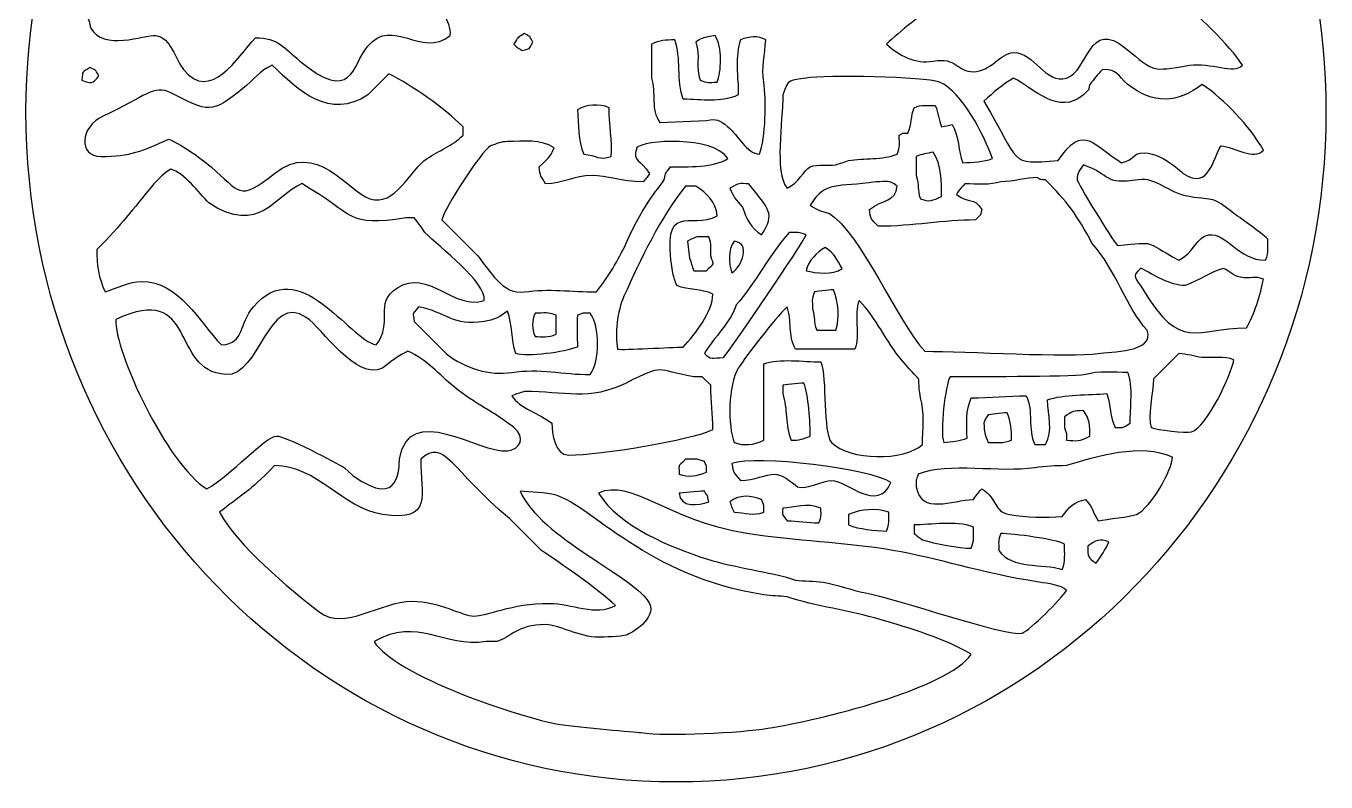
# Model space of a CAD drawing. Header units: centimetres. Extents: x 1 to 126, y -110 to -2.
# Drawn here: x 25.19 to 34.2, y -77.43 to -72.2 of the extents above; entities that cross this region are included whole.
import ezdxf

# ---------------------------------------------------------------- set-up
doc = ezdxf.new("R2010")
doc.units = ezdxf.units.CM
doc.header["$MEASUREMENT"] = 0
doc.layers.add('layer 1', color=7, linetype='Continuous')

msp = doc.modelspace()

# ---------------------------------------------------------------- linework, layer by layer
at = {"layer": 'layer 1', "color": 250}
for points, knots in [([(29.30078, -68.16947), (26.99941, -68.37514), (25.19293, -70.36693), (25.19293, -72.79326), (25.19293, -72.79326), (25.19293, -75.35635), (27.20867, -77.43492), (29.69429, -77.43492), (29.69429, -77.43492), (32.1799, -77.43492), (34.19564, -75.35635), (34.19564, -72.79326), (34.19564, -72.79326), (34.19564, -70.36693), (32.38917, -68.37514), (30.08781, -68.16947), (30.08781, -68.16947), (30.13233, -68.09573), (30.15808, -68.00859), (30.15808, -67.91524), (30.15808, -67.91524), (30.15808, -67.65001), (29.9504, -67.43492), (29.69429, -67.43492), (29.69429, -67.43492), (29.43818, -67.43492), (29.23049, -67.65001), (29.23049, -67.91524), (29.23049, -67.91524), (29.23049, -68.00859), (29.25626, -68.09573), (29.30078, -68.16947)], [0, 0, 0, 0, 0.1111111, 0.1111111, 0.1111111, 0.1111111, 0.2222222, 0.2222222, 0.2222222, 0.2222222, 0.3333333, 0.3333333, 0.3333333, 0.3333333, 0.4444444, 0.4444444, 0.4444444, 0.4444444, 0.5555556, 0.5555556, 0.5555556, 0.5555556, 0.6666667, 0.6666667, 0.6666667, 0.6666667, 0.7777778, 0.7777778, 0.7777778, 0.7777778, 1, 1, 1, 1]), ([(28.08743, -72.12112), (28.11648, -72.175), (28.1342, -72.20627), (28.13142, -72.26776), (28.13142, -72.26776), (27.92774, -72.42859), (27.73211, -72.13078), (27.55947, -72.3411), (27.55947, -72.3411), (27.44724, -72.47783), (27.45374, -72.74367), (27.09018, -72.44375), (27.09018, -72.44375), (26.97899, -72.35201), (26.93798, -72.28244), (26.78222, -72.28244), (26.78222, -72.28244), (26.65526, -72.41995), (26.47086, -72.73294), (26.2836, -72.50242), (26.2836, -72.50242), (26.22711, -72.43289), (26.19515, -72.2787), (26.09294, -72.26776), (26.09294, -72.26776), (26.00927, -72.2588), (25.73015, -72.38214), (25.63831, -72.20911), (25.63831, -72.20911), (25.63185, -72.17558), (25.63662, -72.18649), (25.62366, -72.15045), (25.62366, -72.15045), (25.65429, -72.11247), (25.6803, -72.06936), (25.72631, -72.04779), (25.72631, -72.04779), (25.97495, -71.93126), (26.04469, -71.93906), (26.25426, -71.68116), (26.25426, -71.68116), (26.37532, -71.53218), (26.32021, -71.50517), (26.5329, -71.50517), (26.5329, -71.50517), (26.78718, -71.75945), (26.8556, -71.89835), (27.11952, -71.57851), (27.11952, -71.57851), (27.11952, -71.57851), (27.20751, -71.49051), (27.20751, -71.49051), (27.20751, -71.49051), (27.37392, -71.49051), (27.33112, -71.43461), (27.48615, -71.6225), (27.48615, -71.6225), (27.54585, -71.69483), (27.93419, -72.03061), (28.0141, -72.07713), (28.0141, -72.07713), (28.07107, -72.09351), (28.03366, -72.07156), (28.08743, -72.12112)], [0, 0, 0, 0, 0.0588235, 0.0588235, 0.0588235, 0.0588235, 0.1176471, 0.1176471, 0.1176471, 0.1176471, 0.1764706, 0.1764706, 0.1764706, 0.1764706, 0.2352941, 0.2352941, 0.2352941, 0.2352941, 0.2941176, 0.2941176, 0.2941176, 0.2941176, 0.3529412, 0.3529412, 0.3529412, 0.3529412, 0.4117647, 0.4117647, 0.4117647, 0.4117647, 0.4705882, 0.4705882, 0.4705882, 0.4705882, 0.5294118, 0.5294118, 0.5294118, 0.5294118, 0.5882353, 0.5882353, 0.5882353, 0.5882353, 0.6470588, 0.6470588, 0.6470588, 0.6470588, 0.7058824, 0.7058824, 0.7058824, 0.7058824, 0.7647059, 0.7647059, 0.7647059, 0.7647059, 0.8235294, 0.8235294, 0.8235294, 0.8235294, 0.8823529, 0.8823529, 0.8823529, 0.8823529, 1, 1, 1, 1]), ([(31.50445, -72.04779), (31.7657, -71.78653), (31.79853, -72.02014), (32.04706, -72.09178), (32.04706, -72.09178), (32.10473, -72.09304), (32.08326, -72.08966), (32.13505, -72.10645), (32.13505, -72.10645), (32.22514, -72.05626), (32.28933, -71.99396), (32.38436, -71.9598), (32.38436, -71.9598), (32.5006, -72.02943), (32.54917, -72.07713), (32.69233, -72.07713), (32.69233, -72.07713), (32.85966, -72.07713), (32.91414, -71.79958), (33.16163, -72.00379), (33.16163, -72.00379), (33.29453, -72.11346), (33.53082, -72.33344), (33.61624, -72.47308), (33.61624, -72.47308), (33.55997, -72.53862), (33.39798, -72.44961), (33.24961, -72.47308), (33.24961, -72.47308), (32.97671, -72.51625), (33.01356, -72.5224), (32.80965, -72.35576), (32.80965, -72.35576), (32.54937, -72.14303), (32.55198, -72.51424), (32.39903, -72.56107), (32.39903, -72.56107), (32.25422, -72.60542), (32.17327, -72.3817), (32.0324, -72.38509), (32.0324, -72.38509), (31.93799, -72.38737), (31.8759, -72.51708), (31.75376, -72.51708), (31.75376, -72.51708), (31.63829, -72.51708), (31.63964, -72.41506), (31.47511, -72.44375), (31.47511, -72.44375), (31.35143, -72.46532), (31.2409, -72.40805), (31.15247, -72.32643), (31.15247, -72.32643), (31.24508, -72.23584), (31.40011, -72.1183), (31.50445, -72.04779)], [0, 0, 0, 0, 0.0666667, 0.0666667, 0.0666667, 0.0666667, 0.1333333, 0.1333333, 0.1333333, 0.1333333, 0.2, 0.2, 0.2, 0.2, 0.2666667, 0.2666667, 0.2666667, 0.2666667, 0.3333333, 0.3333333, 0.3333333, 0.3333333, 0.4, 0.4, 0.4, 0.4, 0.4666667, 0.4666667, 0.4666667, 0.4666667, 0.5333333, 0.5333333, 0.5333333, 0.5333333, 0.6, 0.6, 0.6, 0.6, 0.6666667, 0.6666667, 0.6666667, 0.6666667, 0.7333333, 0.7333333, 0.7333333, 0.7333333, 0.8, 0.8, 0.8, 0.8, 0.8666667, 0.8666667, 0.8666667, 0.8666667, 1, 1, 1, 1]), ([(28.57139, -72.32643), (28.60433, -72.27179), (28.59068, -72.28616), (28.64471, -72.25311), (28.64471, -72.25311), (28.69644, -72.28546), (28.67086, -72.25787), (28.70337, -72.31176), (28.70337, -72.31176), (28.66807, -72.3682), (28.69178, -72.35268), (28.63004, -72.37043), (28.63004, -72.37043), (28.59614, -72.34997), (28.60576, -72.36081), (28.57139, -72.32643)], [0, 0, 0, 0, 0.2, 0.2, 0.2, 0.2, 0.4, 0.4, 0.4, 0.4, 0.6, 0.6, 0.6, 0.6, 1, 1, 1, 1]), ([(29.52462, -72.56107), (29.52462, -72.56107), (29.52462, -72.32643), (29.52462, -72.32643), (29.52462, -72.32643), (29.58043, -72.30048), (29.6245, -72.2971), (29.68594, -72.2971), (29.68594, -72.2971), (29.73329, -72.41907), (29.6946, -72.57891), (29.74461, -72.70773), (29.74461, -72.70773), (29.88085, -72.70773), (29.98911, -72.73449), (30.12591, -72.6784), (30.12591, -72.6784), (30.12591, -72.56211), (30.10049, -72.40034), (30.14057, -72.2971), (30.14057, -72.2971), (30.20607, -72.27167), (30.25988, -72.26562), (30.31655, -72.2971), (30.31655, -72.2971), (30.30836, -72.40382), (30.28539, -72.48605), (30.30189, -72.5904), (30.30189, -72.5904), (30.32009, -72.70554), (30.31595, -72.97722), (30.27256, -73.08902), (30.27256, -73.08902), (30.18158, -73.08006), (30.1277, -72.96034), (30.05257, -72.89837), (30.05257, -72.89837), (29.99168, -72.84814), (29.97846, -72.84174), (29.90592, -72.85438), (29.90592, -72.85438), (29.90592, -72.85438), (29.58329, -72.86905), (29.58329, -72.86905), (29.58329, -72.86905), (29.51605, -72.77747), (29.55762, -72.66284), (29.52462, -72.56107)], [0, 0, 0, 0, 0.0769231, 0.0769231, 0.0769231, 0.0769231, 0.1538462, 0.1538462, 0.1538462, 0.1538462, 0.2307692, 0.2307692, 0.2307692, 0.2307692, 0.3076923, 0.3076923, 0.3076923, 0.3076923, 0.3846154, 0.3846154, 0.3846154, 0.3846154, 0.4615385, 0.4615385, 0.4615385, 0.4615385, 0.5384615, 0.5384615, 0.5384615, 0.5384615, 0.6153846, 0.6153846, 0.6153846, 0.6153846, 0.6923077, 0.6923077, 0.6923077, 0.6923077, 0.7692308, 0.7692308, 0.7692308, 0.7692308, 0.8461538, 0.8461538, 0.8461538, 0.8461538, 1, 1, 1, 1]), ([(29.86194, -72.57575), (29.82796, -72.48824), (29.86415, -72.40908), (29.8326, -72.31176), (29.8326, -72.31176), (29.88645, -72.2734), (29.89845, -72.28026), (29.96459, -72.26776), (29.96459, -72.26776), (30.01614, -72.34013), (30.00848, -72.52447), (29.97925, -72.5904), (29.97925, -72.5904), (29.91575, -72.5904), (29.91807, -72.59754), (29.86194, -72.57575)], [0, 0, 0, 0, 0.2, 0.2, 0.2, 0.2, 0.4, 0.4, 0.4, 0.4, 0.6, 0.6, 0.6, 0.6, 1, 1, 1, 1]), ([(27.70613, -72.53175), (27.87375, -72.61777), (28.08616, -72.76513), (28.21941, -72.89837), (28.21941, -72.89837), (28.21941, -72.89837), (28.21941, -72.95704), (28.21941, -72.95704), (28.21941, -72.95704), (28.14208, -73.03437), (28.05769, -73.06055), (27.9701, -73.11836), (27.9701, -73.11836), (27.85716, -73.1929), (27.74699, -73.45778), (27.57415, -73.39699), (27.57415, -73.39699), (27.41881, -73.34236), (27.20299, -72.9887), (26.91421, -73.22101), (26.91421, -73.22101), (26.65923, -73.42614), (26.67579, -73.34329), (26.47424, -73.17702), (26.47424, -73.17702), (26.38167, -73.10065), (26.29422, -73.03632), (26.18206, -72.98406), (26.18206, -72.98406), (25.99938, -73.06546), (25.91506, -73.10369), (25.71165, -73.10369), (25.71165, -73.10369), (25.55239, -73.10369), (25.56629, -72.89997), (25.72631, -72.82505), (25.72631, -72.82505), (26.02435, -72.6855), (26.07838, -72.60456), (26.1956, -72.66373), (26.1956, -72.66373), (26.45674, -72.79556), (26.47529, -72.81304), (26.69422, -72.6344), (26.69422, -72.6344), (26.7664, -72.57551), (26.8131, -72.51087), (26.89863, -72.47114), (26.89863, -72.47114), (27.0767, -72.65171), (27.2973, -72.85146), (27.55947, -72.6784), (27.55947, -72.6784), (27.55947, -72.6784), (27.70613, -72.53175), (27.70613, -72.53175)], [0, 0, 0, 0, 0.0666667, 0.0666667, 0.0666667, 0.0666667, 0.1333333, 0.1333333, 0.1333333, 0.1333333, 0.2, 0.2, 0.2, 0.2, 0.2666667, 0.2666667, 0.2666667, 0.2666667, 0.3333333, 0.3333333, 0.3333333, 0.3333333, 0.4, 0.4, 0.4, 0.4, 0.4666667, 0.4666667, 0.4666667, 0.4666667, 0.5333333, 0.5333333, 0.5333333, 0.5333333, 0.6, 0.6, 0.6, 0.6, 0.6666667, 0.6666667, 0.6666667, 0.6666667, 0.7333333, 0.7333333, 0.7333333, 0.7333333, 0.8, 0.8, 0.8, 0.8, 0.8666667, 0.8666667, 0.8666667, 0.8666667, 1, 1, 1, 1]), ([(25.69698, -72.54641), (25.65418, -72.60162), (25.64724, -72.60198), (25.57966, -72.57575), (25.57966, -72.57575), (25.58657, -72.50569), (25.57706, -72.52607), (25.63831, -72.48775), (25.63831, -72.48775), (25.69005, -72.52011), (25.66448, -72.49252), (25.69698, -72.54641)], [0, 0, 0, 0, 0.25, 0.25, 0.25, 0.25, 0.5, 0.5, 0.5, 0.5, 1, 1, 1, 1]), ([(30.43387, -72.6784), (30.47172, -72.56167), (30.48315, -72.57878), (30.59519, -72.56107), (30.59519, -72.56107), (30.72727, -72.54019), (31.41678, -72.5504), (31.5191, -72.5904), (31.5191, -72.5904), (31.67591, -72.65171), (31.83266, -72.9649), (31.88574, -73.11836), (31.88574, -73.11836), (31.82492, -73.14197), (31.74831, -73.1462), (31.68042, -73.14769), (31.68042, -73.14769), (31.64847, -73.06535), (31.65603, -72.96851), (31.6071, -72.88371), (31.6071, -72.88371), (31.57781, -72.88938), (31.56307, -72.89284), (31.53377, -72.89837), (31.53377, -72.89837), (31.51359, -72.84641), (31.51207, -72.8061), (31.48977, -72.75173), (31.48977, -72.75173), (31.42331, -72.75173), (31.40209, -72.74349), (31.34312, -72.76639), (31.34312, -72.76639), (31.32075, -72.82403), (31.32773, -72.88087), (31.29913, -72.94238), (31.29913, -72.94238), (31.24249, -72.94238), (31.27035, -72.94518), (31.24047, -72.95704), (31.24047, -72.95704), (31.24047, -73.02205), (31.24823, -73.03127), (31.2258, -73.08902), (31.2258, -73.08902), (31.12272, -73.12905), (30.99936, -73.11438), (30.8885, -73.13302), (30.8885, -73.13302), (30.85913, -73.14319), (30.82987, -73.1522), (30.80051, -73.16236), (30.80051, -73.16236), (30.74404, -73.17185), (30.67699, -73.15289), (30.62453, -73.17702), (30.62453, -73.17702), (30.57478, -73.1999), (30.54837, -73.28685), (30.46321, -73.32368), (30.46321, -73.32368), (30.37356, -73.21006), (30.43387, -72.86241), (30.43387, -72.6784)], [0, 0, 0, 0, 0.0588235, 0.0588235, 0.0588235, 0.0588235, 0.1176471, 0.1176471, 0.1176471, 0.1176471, 0.1764706, 0.1764706, 0.1764706, 0.1764706, 0.2352941, 0.2352941, 0.2352941, 0.2352941, 0.2941176, 0.2941176, 0.2941176, 0.2941176, 0.3529412, 0.3529412, 0.3529412, 0.3529412, 0.4117647, 0.4117647, 0.4117647, 0.4117647, 0.4705882, 0.4705882, 0.4705882, 0.4705882, 0.5294118, 0.5294118, 0.5294118, 0.5294118, 0.5882353, 0.5882353, 0.5882353, 0.5882353, 0.6470588, 0.6470588, 0.6470588, 0.6470588, 0.7058824, 0.7058824, 0.7058824, 0.7058824, 0.7647059, 0.7647059, 0.7647059, 0.7647059, 0.8235294, 0.8235294, 0.8235294, 0.8235294, 0.8823529, 0.8823529, 0.8823529, 0.8823529, 1, 1, 1, 1]), ([(32.56035, -72.60507), (32.59313, -72.56465), (32.60915, -72.54247), (32.64833, -72.50242), (32.64833, -72.50242), (32.76081, -72.50242), (32.74314, -72.53912), (32.82432, -72.60507), (32.82432, -72.60507), (32.99572, -72.74432), (33.171, -72.73658), (33.33761, -72.60507), (33.33761, -72.60507), (33.49599, -72.71209), (33.66281, -72.89009), (33.7629, -73.05969), (33.7629, -73.05969), (33.69876, -73.1344), (33.56101, -73.03739), (33.46959, -73.03036), (33.46959, -73.03036), (33.41046, -73.11336), (33.39205, -73.34257), (33.20562, -73.22101), (33.20562, -73.22101), (33.19274, -73.21261), (33.02361, -73.03917), (32.88298, -73.08902), (32.88298, -73.08902), (32.83627, -73.1269), (32.8372, -73.13257), (32.78033, -73.14769), (32.78033, -73.14769), (32.59079, -73.03587), (32.51735, -72.86246), (32.34036, -73.13302), (32.34036, -73.13302), (31.98942, -73.16001), (32.087, -73.15638), (31.82709, -72.72239), (31.82709, -72.72239), (31.89066, -72.6602), (31.96017, -72.60369), (32.0324, -72.56107), (32.0324, -72.56107), (32.16767, -72.63346), (32.34177, -72.82199), (32.51635, -72.6784), (32.51635, -72.6784), (32.5646, -72.62487), (32.5443, -72.66413), (32.56035, -72.60507)], [0, 0, 0, 0, 0.0714286, 0.0714286, 0.0714286, 0.0714286, 0.1428571, 0.1428571, 0.1428571, 0.1428571, 0.2142857, 0.2142857, 0.2142857, 0.2142857, 0.2857143, 0.2857143, 0.2857143, 0.2857143, 0.3571429, 0.3571429, 0.3571429, 0.3571429, 0.4285714, 0.4285714, 0.4285714, 0.4285714, 0.5, 0.5, 0.5, 0.5, 0.5714286, 0.5714286, 0.5714286, 0.5714286, 0.6428571, 0.6428571, 0.6428571, 0.6428571, 0.7142857, 0.7142857, 0.7142857, 0.7142857, 0.7857143, 0.7857143, 0.7857143, 0.7857143, 0.8571429, 0.8571429, 0.8571429, 0.8571429, 1, 1, 1, 1]), ([(29.05533, -73.08902), (29.01668, -72.99478), (29.01913, -72.88033), (29.01134, -72.78106), (29.01134, -72.78106), (29.07944, -72.74194), (29.15643, -72.73732), (29.23131, -72.76639), (29.23131, -72.76639), (29.23131, -72.87546), (29.25254, -73.00126), (29.24599, -73.10369), (29.24599, -73.10369), (29.165, -73.13513), (29.14429, -73.09586), (29.05533, -73.08902)], [0, 0, 0, 0, 0.2, 0.2, 0.2, 0.2, 0.4, 0.4, 0.4, 0.4, 0.6, 0.6, 0.6, 0.6, 1, 1, 1, 1]), ([(28.52739, -73.00104), (28.63513, -73.00104), (28.75984, -72.98079), (28.85002, -73.04504), (28.85002, -73.04504), (28.81965, -73.11686), (28.80569, -73.1187), (28.74737, -73.17702), (28.74737, -73.17702), (28.75244, -73.24306), (28.75886, -73.24007), (28.79136, -73.29434), (28.79136, -73.29434), (28.90767, -73.29434), (28.98665, -73.23567), (29.114, -73.23567), (29.114, -73.23567), (29.21345, -73.23567), (29.31354, -73.27967), (29.46597, -73.27967), (29.46597, -73.27967), (29.49908, -73.24374), (29.48809, -73.25944), (29.50996, -73.22101), (29.50996, -73.22101), (29.4498, -73.12268), (29.39158, -73.14553), (29.42197, -73.04504), (29.42197, -73.04504), (29.46651, -72.98888), (29.95271, -72.95867), (30.05257, -73.11836), (30.05257, -73.11836), (29.96589, -73.18011), (29.7663, -73.17702), (29.65662, -73.17702), (29.65662, -73.17702), (29.61872, -73.22504), (29.62523, -73.20512), (29.61262, -73.26501), (29.61262, -73.26501), (29.59065, -73.30758), (29.47743, -73.41699), (29.34864, -73.70498), (29.34864, -73.70498), (29.29798, -73.81825), (29.22144, -73.94328), (29.14333, -74.04228), (29.14333, -74.04228), (28.97221, -74.04228), (28.81076, -74.01602), (28.64471, -74.04228), (28.64471, -74.04228), (28.4947, -74.06599), (28.40281, -73.89082), (28.32207, -73.79296), (28.32207, -73.79296), (28.32207, -73.79296), (28.07277, -73.54366), (28.07277, -73.54366), (28.07277, -73.54366), (28.08991, -73.46233), (28.34012, -73.0735), (28.41007, -73.03036), (28.41007, -73.03036), (28.44961, -73.01726), (28.48191, -73.00104), (28.52739, -73.00104)], [0, 0, 0, 0, 0.0555556, 0.0555556, 0.0555556, 0.0555556, 0.1111111, 0.1111111, 0.1111111, 0.1111111, 0.1666667, 0.1666667, 0.1666667, 0.1666667, 0.2222222, 0.2222222, 0.2222222, 0.2222222, 0.2777778, 0.2777778, 0.2777778, 0.2777778, 0.3333333, 0.3333333, 0.3333333, 0.3333333, 0.3888889, 0.3888889, 0.3888889, 0.3888889, 0.4444444, 0.4444444, 0.4444444, 0.4444444, 0.5, 0.5, 0.5, 0.5, 0.5555556, 0.5555556, 0.5555556, 0.5555556, 0.6111111, 0.6111111, 0.6111111, 0.6111111, 0.6666667, 0.6666667, 0.6666667, 0.6666667, 0.7222222, 0.7222222, 0.7222222, 0.7222222, 0.7777778, 0.7777778, 0.7777778, 0.7777778, 0.8333333, 0.8333333, 0.8333333, 0.8333333, 0.8888889, 0.8888889, 0.8888889, 0.8888889, 1, 1, 1, 1]), ([(31.35779, -73.23567), (31.35779, -73.23567), (31.35779, -73.10369), (31.35779, -73.10369), (31.35779, -73.10369), (31.39814, -73.08802), (31.43149, -73.0826), (31.47511, -73.07437), (31.47511, -73.07437), (31.53357, -73.15639), (31.53377, -73.28325), (31.53377, -73.38233), (31.53377, -73.38233), (31.46834, -73.40916), (31.45303, -73.42259), (31.38712, -73.39699), (31.38712, -73.39699), (31.36105, -73.32985), (31.38129, -73.30817), (31.35779, -73.23567)], [0, 0, 0, 0, 0.1666667, 0.1666667, 0.1666667, 0.1666667, 0.3333333, 0.3333333, 0.3333333, 0.3333333, 0.5, 0.5, 0.5, 0.5, 0.6666667, 0.6666667, 0.6666667, 0.6666667, 1, 1, 1, 1]), ([(26.45958, -73.42633), (26.80972, -73.65532), (26.91711, -73.37312), (27.10395, -73.29239), (27.10395, -73.29239), (27.47576, -73.51072), (27.41208, -73.59403), (27.82345, -73.52899), (27.82345, -73.52899), (27.82345, -73.52899), (27.88211, -73.52899), (27.88211, -73.52899), (27.88211, -73.52899), (27.91217, -73.56605), (27.93038, -73.59333), (27.95544, -73.63164), (27.95544, -73.63164), (28.05827, -73.73447), (28.38042, -73.97455), (28.36607, -74.10093), (28.36607, -74.10093), (28.17054, -74.17683), (27.9717, -73.87639), (27.76478, -74.01294), (27.76478, -74.01294), (27.59613, -74.12424), (27.74254, -74.25128), (27.61814, -74.4089), (27.61814, -74.4089), (27.42587, -74.3684), (27.08768, -73.77038), (26.76754, -74.14493), (26.76754, -74.14493), (26.66603, -74.26369), (26.7108, -74.3964), (26.54757, -74.4089), (26.54757, -74.4089), (26.38674, -74.24807), (26.25849, -73.96895), (25.99029, -73.96895), (25.99029, -73.96895), (25.91565, -73.96895), (25.81043, -74.01823), (25.74098, -74.04228), (25.74098, -74.04228), (25.69616, -73.94591), (25.68231, -73.85244), (25.68231, -73.74897), (25.68231, -73.74897), (25.86522, -73.56606), (25.91945, -73.48683), (26.07828, -73.29434), (26.07828, -73.29434), (26.12402, -73.24861), (26.14298, -73.22388), (26.1956, -73.19168), (26.1956, -73.19168), (26.29153, -73.21927), (26.3854, -73.35215), (26.45958, -73.42633)], [0, 0, 0, 0, 0.0625, 0.0625, 0.0625, 0.0625, 0.125, 0.125, 0.125, 0.125, 0.1875, 0.1875, 0.1875, 0.1875, 0.25, 0.25, 0.25, 0.25, 0.3125, 0.3125, 0.3125, 0.3125, 0.375, 0.375, 0.375, 0.375, 0.4375, 0.4375, 0.4375, 0.4375, 0.5, 0.5, 0.5, 0.5, 0.5625, 0.5625, 0.5625, 0.5625, 0.625, 0.625, 0.625, 0.625, 0.6875, 0.6875, 0.6875, 0.6875, 0.75, 0.75, 0.75, 0.75, 0.8125, 0.8125, 0.8125, 0.8125, 0.875, 0.875, 0.875, 0.875, 1, 1, 1, 1]), ([(32.47235, -73.26501), (32.47235, -73.21881), (32.49151, -73.19618), (32.51635, -73.16236), (32.51635, -73.16236), (32.70878, -73.22893), (32.65164, -73.30388), (32.89765, -73.26501), (32.89765, -73.26501), (33.01805, -73.24599), (33.10131, -73.35723), (33.24961, -73.38233), (33.24961, -73.38233), (33.426, -73.41219), (33.40469, -73.37491), (33.55759, -73.49966), (33.55759, -73.49966), (33.62165, -73.54296), (33.73647, -73.62417), (33.79224, -73.67564), (33.79224, -73.67564), (33.79224, -73.74211), (33.80045, -73.76332), (33.77756, -73.82229), (33.77756, -73.82229), (33.58594, -73.82229), (33.50983, -73.63071), (33.3816, -73.64631), (33.3816, -73.64631), (33.30744, -73.65532), (33.26527, -73.78467), (33.17629, -73.82229), (33.17629, -73.82229), (32.91579, -73.68293), (33.03831, -73.69753), (32.751, -73.71963), (32.751, -73.71963), (32.71815, -73.68406), (32.47235, -73.2877), (32.47235, -73.26501)], [0, 0, 0, 0, 0.0909091, 0.0909091, 0.0909091, 0.0909091, 0.1818182, 0.1818182, 0.1818182, 0.1818182, 0.2727273, 0.2727273, 0.2727273, 0.2727273, 0.3636364, 0.3636364, 0.3636364, 0.3636364, 0.4545455, 0.4545455, 0.4545455, 0.4545455, 0.5454545, 0.5454545, 0.5454545, 0.5454545, 0.6363636, 0.6363636, 0.6363636, 0.6363636, 0.7272727, 0.7272727, 0.7272727, 0.7272727, 0.8181818, 0.8181818, 0.8181818, 0.8181818, 1, 1, 1, 1]), ([(31.9444, -73.27967), (32.029, -73.27967), (32.12757, -73.24823), (32.19371, -73.25035), (32.19371, -73.25035), (32.22359, -73.2622), (32.19574, -73.26501), (32.25238, -73.26501), (32.25238, -73.26501), (32.39957, -73.41221), (32.4774, -73.5159), (32.57501, -73.70498), (32.57501, -73.70498), (32.73774, -73.88124), (32.81276, -74.15076), (32.95632, -74.30625), (32.95632, -74.30625), (33.01589, -74.46366), (32.69552, -74.45548), (32.61901, -74.46757), (32.61901, -74.46757), (32.42697, -74.49792), (31.6974, -74.4529), (31.41645, -74.4529), (31.41645, -74.4529), (31.22819, -74.24896), (30.97593, -73.63699), (30.75651, -73.49966), (30.75651, -73.49966), (30.69429, -73.47813), (30.68086, -73.48235), (30.62453, -73.44099), (30.62453, -73.44099), (30.73067, -73.26754), (30.80893, -73.3224), (31.07915, -73.27967), (31.07915, -73.27967), (31.16155, -73.27967), (31.16188, -73.26347), (31.2258, -73.30901), (31.2258, -73.30901), (31.21473, -73.42129), (31.12629, -73.3984), (31.03516, -73.47032), (31.03516, -73.47032), (31.0407, -73.54262), (31.04396, -73.53366), (31.09382, -73.58765), (31.09382, -73.58765), (31.33378, -73.58765), (31.55031, -73.54366), (31.76842, -73.54366), (31.76842, -73.54366), (31.81667, -73.49012), (31.79637, -73.52938), (31.81241, -73.47032), (31.81241, -73.47032), (31.75315, -73.38091), (31.72874, -73.43544), (31.63643, -73.36767), (31.63643, -73.36767), (31.6612, -73.32719), (31.65783, -73.3316), (31.69509, -73.29434), (31.69509, -73.29434), (31.77803, -73.29434), (31.87089, -73.30351), (31.9444, -73.27967)], [0, 0, 0, 0, 0.0555556, 0.0555556, 0.0555556, 0.0555556, 0.1111111, 0.1111111, 0.1111111, 0.1111111, 0.1666667, 0.1666667, 0.1666667, 0.1666667, 0.2222222, 0.2222222, 0.2222222, 0.2222222, 0.2777778, 0.2777778, 0.2777778, 0.2777778, 0.3333333, 0.3333333, 0.3333333, 0.3333333, 0.3888889, 0.3888889, 0.3888889, 0.3888889, 0.4444444, 0.4444444, 0.4444444, 0.4444444, 0.5, 0.5, 0.5, 0.5, 0.5555556, 0.5555556, 0.5555556, 0.5555556, 0.6111111, 0.6111111, 0.6111111, 0.6111111, 0.6666667, 0.6666667, 0.6666667, 0.6666667, 0.7222222, 0.7222222, 0.7222222, 0.7222222, 0.7777778, 0.7777778, 0.7777778, 0.7777778, 0.8333333, 0.8333333, 0.8333333, 0.8333333, 0.8888889, 0.8888889, 0.8888889, 0.8888889, 1, 1, 1, 1]), ([(29.8326, -73.30901), (29.90818, -73.36009), (29.97185, -73.41803), (29.97925, -73.51432), (29.97925, -73.51432), (29.7952, -73.62056), (29.58854, -73.38684), (29.67128, -73.91029), (29.67128, -73.91029), (29.68276, -73.94571), (29.68647, -73.96378), (29.70062, -73.99828), (29.70062, -73.99828), (29.77939, -74.02886), (29.86761, -74.01866), (29.94992, -74.05693), (29.94992, -74.05693), (29.9472, -74.1817), (29.82823, -74.333), (29.74461, -74.42357), (29.74461, -74.42357), (29.66266, -74.42357), (29.33011, -74.44623), (29.28998, -74.43823), (29.28998, -74.43823), (29.26892, -74.33246), (29.28677, -74.17716), (29.33398, -74.0716), (29.33398, -74.0716), (29.44626, -73.82053), (29.58678, -73.52755), (29.75927, -73.30901), (29.75927, -73.30901), (29.75927, -73.30901), (29.8326, -73.30901), (29.8326, -73.30901)], [0, 0, 0, 0, 0.1, 0.1, 0.1, 0.1, 0.2, 0.2, 0.2, 0.2, 0.3, 0.3, 0.3, 0.3, 0.4, 0.4, 0.4, 0.4, 0.5, 0.5, 0.5, 0.5, 0.6, 0.6, 0.6, 0.6, 0.7, 0.7, 0.7, 0.7, 0.8, 0.8, 0.8, 0.8, 1, 1, 1, 1]), ([(30.15523, -73.45566), (30.1066, -73.40297), (30.09343, -73.3856), (30.06725, -73.32368), (30.06725, -73.32368), (30.13322, -73.28558), (30.13413, -73.29018), (30.19924, -73.29434), (30.19924, -73.29434), (30.33648, -73.46826), (30.38472, -73.49713), (30.28722, -73.64631), (30.28722, -73.64631), (30.21075, -73.59953), (30.18274, -73.53856), (30.15523, -73.45566)], [0, 0, 0, 0, 0.2, 0.2, 0.2, 0.2, 0.4, 0.4, 0.4, 0.4, 0.6, 0.6, 0.6, 0.6, 1, 1, 1, 1]), ([(30.11124, -74.13027), (30.24065, -73.99008), (30.34423, -73.7764), (30.47787, -73.63164), (30.47787, -73.63164), (30.54138, -73.63164), (30.53905, -73.62451), (30.59519, -73.64631), (30.59519, -73.64631), (30.56402, -73.72004), (30.09358, -74.41018), (30.02324, -74.4969), (30.02324, -74.4969), (29.94742, -74.4969), (29.93176, -74.51473), (29.89125, -74.46757), (29.89125, -74.46757), (29.95442, -74.36053), (30.08115, -74.24105), (30.11124, -74.13027)], [0, 0, 0, 0, 0.1666667, 0.1666667, 0.1666667, 0.1666667, 0.3333333, 0.3333333, 0.3333333, 0.3333333, 0.5, 0.5, 0.5, 0.5, 0.6666667, 0.6666667, 0.6666667, 0.6666667, 1, 1, 1, 1]), ([(29.7886, -73.80763), (29.7886, -73.80763), (29.77393, -73.6903), (29.77393, -73.6903), (29.77393, -73.6903), (29.85582, -73.65111), (29.82325, -73.66098), (29.92059, -73.66098), (29.92059, -73.66098), (29.94302, -73.71874), (29.93525, -73.72796), (29.93525, -73.79296), (29.93525, -73.79296), (29.95844, -73.86961), (29.96479, -73.83031), (29.90592, -73.89561), (29.90592, -73.89561), (29.90592, -73.89561), (29.81794, -73.89561), (29.81794, -73.89561), (29.81794, -73.89561), (29.80379, -73.86112), (29.80009, -73.84305), (29.7886, -73.80763)], [0, 0, 0, 0, 0.1428571, 0.1428571, 0.1428571, 0.1428571, 0.2857143, 0.2857143, 0.2857143, 0.2857143, 0.4285714, 0.4285714, 0.4285714, 0.4285714, 0.5714286, 0.5714286, 0.5714286, 0.5714286, 0.7142857, 0.7142857, 0.7142857, 0.7142857, 1, 1, 1, 1]), ([(30.09657, -73.6903), (30.21404, -73.70215), (30.15342, -73.86289), (30.08191, -73.91029), (30.08191, -73.91029), (30.05622, -73.84412), (30.05397, -73.7501), (30.09657, -73.6903)], [0, 0, 0, 0, 0.3333333, 0.3333333, 0.3333333, 0.3333333, 1, 1, 1, 1]), ([(30.59519, -73.89561), (30.61412, -73.82438), (30.66602, -73.77171), (30.72718, -73.73431), (30.72718, -73.73431), (30.79632, -73.77755), (30.80449, -73.81414), (30.8445, -73.88095), (30.8445, -73.88095), (30.77845, -73.92802), (30.66432, -73.9109), (30.59519, -73.89561)], [0, 0, 0, 0, 0.25, 0.25, 0.25, 0.25, 0.5, 0.5, 0.5, 0.5, 1, 1, 1, 1]), ([(32.93052, -74.0276), (32.87839, -73.94057), (32.84103, -73.93572), (32.91374, -73.87811), (32.91374, -73.87811), (33.00447, -73.9236), (33.11802, -73.99927), (33.22029, -73.99828), (33.22029, -73.99828), (33.31419, -73.96579), (33.40723, -73.89719), (33.48426, -73.88095), (33.48426, -73.88095), (33.51841, -73.88673), (33.55078, -73.93018), (33.60158, -73.93961), (33.60158, -73.93961), (33.68475, -73.95504), (33.69353, -73.92735), (33.7629, -73.95428), (33.7629, -73.95428), (33.74443, -74.05206), (33.69568, -74.20795), (33.64558, -74.29158), (33.64558, -74.29158), (33.29095, -74.29158), (33.1922, -74.46466), (32.93052, -74.0276)], [0, 0, 0, 0, 0.125, 0.125, 0.125, 0.125, 0.25, 0.25, 0.25, 0.25, 0.375, 0.375, 0.375, 0.375, 0.5, 0.5, 0.5, 0.5, 0.625, 0.625, 0.625, 0.625, 0.75, 0.75, 0.75, 0.75, 1, 1, 1, 1]), ([(25.8143, -74.23292), (26.38364, -73.96829), (26.18427, -74.58802), (26.5769, -74.61422), (26.5769, -74.61422), (26.81203, -74.62991), (26.86459, -74.04032), (27.13418, -74.21825), (27.13418, -74.21825), (27.2444, -74.291), (27.47515, -74.65739), (27.66213, -74.57022), (27.66213, -74.57022), (27.71344, -74.52861), (27.78045, -74.47728), (27.83812, -74.4529), (27.83812, -74.4529), (27.966, -74.50698), (28.05502, -74.61596), (28.16075, -74.70222), (28.16075, -74.70222), (28.29091, -74.80839), (28.44826, -74.88256), (28.57139, -74.98085), (28.57139, -74.98085), (28.65679, -75.04902), (28.61468, -75.13282), (28.52739, -75.14217), (28.52739, -75.14217), (28.32819, -75.1635), (27.84572, -74.79055), (27.77946, -75.20083), (27.77946, -75.20083), (27.77234, -75.24488), (27.79681, -75.55496), (27.45824, -75.31534), (27.45824, -75.31534), (27.45824, -75.31534), (27.39815, -75.25949), (27.39815, -75.25949), (27.39815, -75.25949), (27.3465, -75.22673), (26.98281, -75.03618), (26.92886, -75.03952), (26.92886, -75.03952), (26.84903, -75.04444), (26.61059, -75.31183), (26.44492, -75.40614), (26.44492, -75.40614), (26.16871, -75.23721), (25.80512, -74.45053), (25.8143, -74.23292)], [0, 0, 0, 0, 0.0714286, 0.0714286, 0.0714286, 0.0714286, 0.1428571, 0.1428571, 0.1428571, 0.1428571, 0.2142857, 0.2142857, 0.2142857, 0.2142857, 0.2857143, 0.2857143, 0.2857143, 0.2857143, 0.3571429, 0.3571429, 0.3571429, 0.3571429, 0.4285714, 0.4285714, 0.4285714, 0.4285714, 0.5, 0.5, 0.5, 0.5, 0.5714286, 0.5714286, 0.5714286, 0.5714286, 0.6428571, 0.6428571, 0.6428571, 0.6428571, 0.7142857, 0.7142857, 0.7142857, 0.7142857, 0.7857143, 0.7857143, 0.7857143, 0.7857143, 0.8571429, 0.8571429, 0.8571429, 0.8571429, 1, 1, 1, 1]), ([(30.63919, -74.1596), (30.63919, -74.09609), (30.63206, -74.09842), (30.65386, -74.04228), (30.65386, -74.04228), (30.65511, -74.04228), (30.75004, -74.0276), (30.78585, -74.0276), (30.78585, -74.0276), (30.81767, -74.10963), (30.83219, -74.22464), (30.80051, -74.30625), (30.80051, -74.30625), (30.80051, -74.30625), (30.66853, -74.30625), (30.66853, -74.30625), (30.66853, -74.30625), (30.64421, -74.2436), (30.66094, -74.22667), (30.63919, -74.1596)], [0, 0, 0, 0, 0.1666667, 0.1666667, 0.1666667, 0.1666667, 0.3333333, 0.3333333, 0.3333333, 0.3333333, 0.5, 0.5, 0.5, 0.5, 0.6666667, 0.6666667, 0.6666667, 0.6666667, 1, 1, 1, 1]), ([(28.58605, -74.46757), (28.65942, -74.49605), (28.92643, -74.45839), (29.01134, -74.42357), (29.01134, -74.42357), (29.01134, -74.35153), (29.00795, -74.25654), (29.01134, -74.20358), (29.01134, -74.20358), (29.06152, -74.18412), (29.03905, -74.18892), (29.09933, -74.18892), (29.09933, -74.18892), (29.16895, -74.28373), (29.16896, -74.51942), (29.09933, -74.61422), (29.09933, -74.61422), (28.91415, -74.61422), (28.74682, -74.56883), (28.55671, -74.59955), (28.55671, -74.59955), (28.40362, -74.62429), (28.23055, -74.57193), (28.1021, -74.46757), (28.1021, -74.46757), (28.1021, -74.46757), (27.88211, -74.24759), (27.88211, -74.24759), (27.88211, -74.24759), (27.87395, -74.17473), (27.85871, -74.21365), (27.91145, -74.14493), (27.91145, -74.14493), (28.10568, -74.18162), (28.14896, -74.28194), (28.36607, -74.24759), (28.36607, -74.24759), (28.43177, -74.2372), (28.47274, -74.21836), (28.52739, -74.17426), (28.52739, -74.17426), (28.56306, -74.26618), (28.54966, -74.37379), (28.58605, -74.46757)], [0, 0, 0, 0, 0.0833333, 0.0833333, 0.0833333, 0.0833333, 0.1666667, 0.1666667, 0.1666667, 0.1666667, 0.25, 0.25, 0.25, 0.25, 0.3333333, 0.3333333, 0.3333333, 0.3333333, 0.4166667, 0.4166667, 0.4166667, 0.4166667, 0.5, 0.5, 0.5, 0.5, 0.5833333, 0.5833333, 0.5833333, 0.5833333, 0.6666667, 0.6666667, 0.6666667, 0.6666667, 0.75, 0.75, 0.75, 0.75, 0.8333333, 0.8333333, 0.8333333, 0.8333333, 1, 1, 1, 1]), ([(28.71803, -74.35024), (28.69515, -74.29126), (28.69515, -74.24791), (28.71803, -74.18892), (28.71803, -74.18892), (28.78451, -74.18892), (28.80573, -74.18071), (28.86469, -74.20358), (28.86469, -74.20358), (28.86469, -74.20358), (28.86469, -74.33558), (28.86469, -74.33558), (28.86469, -74.33558), (28.80895, -74.35721), (28.7641, -74.35319), (28.71803, -74.35024)], [0, 0, 0, 0, 0.2, 0.2, 0.2, 0.2, 0.4, 0.4, 0.4, 0.4, 0.6, 0.6, 0.6, 0.6, 1, 1, 1, 1]), ([(30.52186, -74.43823), (30.52186, -74.43823), (30.9325, -74.43823), (30.9325, -74.43823), (30.9325, -74.43823), (30.97162, -74.33745), (30.9227, -74.20171), (30.96183, -74.10093), (30.96183, -74.10093), (31.08122, -74.223), (31.15186, -74.38641), (31.25513, -74.51156), (31.25513, -74.51156), (31.42876, -74.722), (31.35383, -74.56492), (31.38712, -74.77554), (31.38712, -74.77554), (31.41731, -74.86866), (31.40178, -74.99439), (31.40178, -75.09817), (31.40178, -75.09817), (31.27501, -75.21522), (30.89554, -75.20989), (30.77118, -75.08351), (30.77118, -75.08351), (30.7091, -75.02043), (30.74125, -74.63801), (30.69784, -74.52624), (30.69784, -74.52624), (30.57762, -74.52624), (30.40877, -74.4994), (30.30189, -74.5409), (30.30189, -74.5409), (30.30189, -74.5409), (30.30189, -75.06884), (30.30189, -75.06884), (30.30189, -75.06884), (30.23291, -75.10163), (30.16639, -75.11061), (30.09657, -75.08351), (30.09657, -75.08351), (30.05403, -74.97394), (30.05345, -74.68491), (30.12591, -74.57022), (30.12591, -74.57022), (30.18634, -74.47457), (30.37359, -74.23455), (30.46321, -74.14493), (30.46321, -74.14493), (30.50143, -74.24344), (30.46533, -74.34027), (30.52186, -74.43823)], [0, 0, 0, 0, 0.0714286, 0.0714286, 0.0714286, 0.0714286, 0.1428571, 0.1428571, 0.1428571, 0.1428571, 0.2142857, 0.2142857, 0.2142857, 0.2142857, 0.2857143, 0.2857143, 0.2857143, 0.2857143, 0.3571429, 0.3571429, 0.3571429, 0.3571429, 0.4285714, 0.4285714, 0.4285714, 0.4285714, 0.5, 0.5, 0.5, 0.5, 0.5714286, 0.5714286, 0.5714286, 0.5714286, 0.6428571, 0.6428571, 0.6428571, 0.6428571, 0.7142857, 0.7142857, 0.7142857, 0.7142857, 0.7857143, 0.7857143, 0.7857143, 0.7857143, 0.8571429, 0.8571429, 0.8571429, 0.8571429, 1, 1, 1, 1]), ([(28.64471, -74.73154), (28.91931, -74.73154), (29.09531, -74.79944), (29.34864, -74.67288), (29.34864, -74.67288), (29.62424, -74.5352), (29.54145, -74.5824), (29.81794, -74.62889), (29.81794, -74.62889), (29.81794, -74.62889), (29.8766, -74.62889), (29.8766, -74.62889), (29.8766, -74.62889), (29.8766, -74.62889), (29.93525, -74.68754), (29.93525, -74.68754), (29.93525, -74.68754), (29.93525, -74.80659), (29.94992, -74.88381), (29.94992, -74.99551), (29.94992, -74.99551), (29.79749, -75.06641), (29.17065, -75.1715), (28.95268, -75.1715), (28.95268, -75.1715), (28.85152, -75.1715), (28.83687, -75.02077), (28.83536, -74.95152), (28.83536, -74.95152), (28.74902, -74.88338), (28.61205, -74.84935), (28.55671, -74.76087), (28.55671, -74.76087), (28.59121, -74.74672), (28.60929, -74.74302), (28.64471, -74.73154)], [0, 0, 0, 0, 0.1, 0.1, 0.1, 0.1, 0.2, 0.2, 0.2, 0.2, 0.3, 0.3, 0.3, 0.3, 0.4, 0.4, 0.4, 0.4, 0.5, 0.5, 0.5, 0.5, 0.6, 0.6, 0.6, 0.6, 0.7, 0.7, 0.7, 0.7, 0.8, 0.8, 0.8, 0.8, 1, 1, 1, 1]), ([(33.00031, -74.64355), (33.00031, -74.64355), (33.17629, -74.46757), (33.17629, -74.46757), (33.17629, -74.46757), (33.23531, -74.4721), (33.28296, -74.48826), (33.33761, -74.4969), (33.33761, -74.4969), (33.41046, -74.4969), (33.49434, -74.487), (33.55759, -74.51156), (33.55759, -74.51156), (33.53683, -74.6214), (33.3721, -74.97717), (33.26428, -75.01018), (33.26428, -75.01018), (33.22454, -75.02235), (33.02492, -74.9961), (32.98563, -74.98085), (32.98563, -74.98085), (32.95738, -74.90805), (33.00031, -74.74001), (33.00031, -74.64355)], [0, 0, 0, 0, 0.1428571, 0.1428571, 0.1428571, 0.1428571, 0.2857143, 0.2857143, 0.2857143, 0.2857143, 0.4285714, 0.4285714, 0.4285714, 0.4285714, 0.5714286, 0.5714286, 0.5714286, 0.5714286, 0.7142857, 0.7142857, 0.7142857, 0.7142857, 1, 1, 1, 1]), ([(31.59244, -74.62889), (31.70235, -74.62889), (32.41516, -74.63252), (32.53101, -74.61422), (32.53101, -74.61422), (32.61628, -74.58657), (32.72888, -74.59955), (32.82432, -74.59955), (32.82432, -74.59955), (32.86157, -74.69552), (32.83899, -74.84314), (32.83899, -74.95152), (32.83899, -74.95152), (32.77725, -74.98716), (32.80986, -74.97924), (32.73633, -74.98085), (32.73633, -74.98085), (32.69373, -74.90704), (32.71001, -74.82952), (32.67767, -74.74621), (32.67767, -74.74621), (32.55953, -74.75547), (32.37258, -74.74923), (32.26704, -74.79021), (32.26704, -74.79021), (32.26704, -74.89772), (32.30967, -75.00096), (32.25238, -75.09817), (32.25238, -75.09817), (32.25238, -75.09817), (32.17904, -75.09817), (32.17904, -75.09817), (32.17904, -75.09817), (32.12758, -74.98995), (32.17087, -74.8695), (32.12039, -74.76087), (32.12039, -74.76087), (31.99389, -74.76087), (31.87284, -74.77554), (31.73909, -74.77554), (31.73909, -74.77554), (31.69742, -74.86326), (31.70976, -74.95815), (31.70976, -75.05418), (31.70976, -75.05418), (31.66209, -75.07268), (31.60441, -75.07921), (31.54844, -75.08351), (31.54844, -75.08351), (31.52008, -75.01045), (31.56001, -74.68508), (31.59244, -74.62889)], [0, 0, 0, 0, 0.0714286, 0.0714286, 0.0714286, 0.0714286, 0.1428571, 0.1428571, 0.1428571, 0.1428571, 0.2142857, 0.2142857, 0.2142857, 0.2142857, 0.2857143, 0.2857143, 0.2857143, 0.2857143, 0.3571429, 0.3571429, 0.3571429, 0.3571429, 0.4285714, 0.4285714, 0.4285714, 0.4285714, 0.5, 0.5, 0.5, 0.5, 0.5714286, 0.5714286, 0.5714286, 0.5714286, 0.6428571, 0.6428571, 0.6428571, 0.6428571, 0.7142857, 0.7142857, 0.7142857, 0.7142857, 0.7857143, 0.7857143, 0.7857143, 0.7857143, 0.8571429, 0.8571429, 0.8571429, 0.8571429, 1, 1, 1, 1]), ([(30.43387, -74.74621), (30.43387, -74.74621), (30.43387, -74.68754), (30.43387, -74.68754), (30.43387, -74.68754), (30.43926, -74.68754), (30.54006, -74.67288), (30.58053, -74.67288), (30.58053, -74.67288), (30.61145, -74.75251), (30.62453, -74.9482), (30.62453, -75.03952), (30.62453, -75.03952), (30.5784, -75.06094), (30.54397, -75.06884), (30.49253, -75.06884), (30.49253, -75.06884), (30.44864, -74.96169), (30.46806, -74.8516), (30.43387, -74.74621)], [0, 0, 0, 0, 0.1666667, 0.1666667, 0.1666667, 0.1666667, 0.3333333, 0.3333333, 0.3333333, 0.3333333, 0.5, 0.5, 0.5, 0.5, 0.6666667, 0.6666667, 0.6666667, 0.6666667, 1, 1, 1, 1]), ([(31.82709, -74.95152), (31.82709, -74.9313), (31.84589, -74.90929), (31.85641, -74.89286), (31.85641, -74.89286), (31.8702, -74.89286), (31.942, -74.87819), (31.98841, -74.87819), (31.98841, -74.87819), (32.01499, -74.9431), (32.01773, -74.99885), (32.01773, -75.06884), (32.01773, -75.06884), (31.95782, -75.0921), (31.92434, -75.08351), (31.85641, -75.08351), (31.85641, -75.08351), (31.83608, -75.03393), (31.82709, -75.01014), (31.82709, -74.95152)], [0, 0, 0, 0, 0.1666667, 0.1666667, 0.1666667, 0.1666667, 0.3333333, 0.3333333, 0.3333333, 0.3333333, 0.5, 0.5, 0.5, 0.5, 0.6666667, 0.6666667, 0.6666667, 0.6666667, 1, 1, 1, 1]), ([(32.38436, -74.98085), (32.38436, -74.98085), (32.38436, -74.90753), (32.38436, -74.90753), (32.38436, -74.90753), (32.4411, -74.86621), (32.44411, -74.86509), (32.51635, -74.86352), (32.51635, -74.86352), (32.55933, -74.92208), (32.56035, -74.96622), (32.56035, -75.03952), (32.56035, -75.03952), (32.49129, -75.07937), (32.46606, -75.07313), (32.39903, -75.06884), (32.39903, -75.06884), (32.39776, -75.01117), (32.40115, -75.03264), (32.38436, -74.98085)], [0, 0, 0, 0, 0.1666667, 0.1666667, 0.1666667, 0.1666667, 0.3333333, 0.3333333, 0.3333333, 0.3333333, 0.5, 0.5, 0.5, 0.5, 0.6666667, 0.6666667, 0.6666667, 0.6666667, 1, 1, 1, 1]), ([(27.9261, -75.20083), (28.09165, -75.04831), (28.13645, -75.27683), (28.54205, -75.61146), (28.54205, -75.61146), (28.54205, -75.61146), (28.76203, -75.83145), (28.76203, -75.83145), (28.76203, -75.83145), (28.90813, -75.93017), (29.14776, -76.09498), (29.27532, -76.21274), (29.27532, -76.21274), (29.13996, -76.29086), (28.96637, -76.19807), (28.82069, -76.19807), (28.82069, -76.19807), (28.54638, -76.19807), (28.39065, -76.28606), (28.29274, -76.28607), (28.29274, -76.28607), (28.22154, -76.28607), (28.04701, -76.1834), (27.86745, -76.1834), (27.86745, -76.1834), (27.64457, -76.1834), (27.40091, -76.39474), (27.22217, -76.25674), (27.22217, -76.25674), (27.01735, -76.09861), (26.65029, -75.79122), (26.5329, -75.56746), (26.5329, -75.56746), (26.73085, -75.41124), (26.71361, -75.44543), (26.91421, -75.24483), (26.91421, -75.24483), (27.212, -75.24483), (27.37796, -75.53721), (27.66213, -75.58213), (27.66213, -75.58213), (28.01746, -75.6383), (27.9261, -75.44312), (27.9261, -75.20083)], [0, 0, 0, 0, 0.0833333, 0.0833333, 0.0833333, 0.0833333, 0.1666667, 0.1666667, 0.1666667, 0.1666667, 0.25, 0.25, 0.25, 0.25, 0.3333333, 0.3333333, 0.3333333, 0.3333333, 0.4166667, 0.4166667, 0.4166667, 0.4166667, 0.5, 0.5, 0.5, 0.5, 0.5833333, 0.5833333, 0.5833333, 0.5833333, 0.6666667, 0.6666667, 0.6666667, 0.6666667, 0.75, 0.75, 0.75, 0.75, 0.8333333, 0.8333333, 0.8333333, 0.8333333, 1, 1, 1, 1]), ([(30.14057, -75.34748), (30.09654, -75.2932), (30.08864, -75.29837), (30.08191, -75.23016), (30.08191, -75.23016), (30.24494, -75.16689), (31.05059, -75.26581), (31.1818, -75.36214), (31.1818, -75.36214), (31.09129, -75.57625), (30.87723, -75.34748), (30.77118, -75.34748), (30.77118, -75.34748), (30.71925, -75.34748), (30.59378, -75.41177), (30.53654, -75.39148), (30.53654, -75.39148), (30.49499, -75.35779), (30.4286, -75.30349), (30.37522, -75.30349), (30.37522, -75.30349), (30.31855, -75.30349), (30.23818, -75.34748), (30.14057, -75.34748)], [0, 0, 0, 0, 0.1428571, 0.1428571, 0.1428571, 0.1428571, 0.2857143, 0.2857143, 0.2857143, 0.2857143, 0.4285714, 0.4285714, 0.4285714, 0.4285714, 0.5714286, 0.5714286, 0.5714286, 0.5714286, 0.7142857, 0.7142857, 0.7142857, 0.7142857, 1, 1, 1, 1]), ([(32.39903, -75.24483), (32.59868, -75.18007), (32.92082, -75.08786), (33.13229, -75.18616), (33.13229, -75.18616), (33.13575, -75.26831), (32.97939, -75.54096), (32.88298, -75.58213), (32.88298, -75.58213), (32.8445, -75.59857), (32.67639, -75.61529), (32.61901, -75.62613), (32.61901, -75.62613), (32.56693, -75.5552), (32.5961, -75.55168), (32.53101, -75.47947), (32.53101, -75.47947), (32.45059, -75.49467), (32.41446, -75.53054), (32.3697, -75.5968), (32.3697, -75.5968), (32.2465, -75.60624), (32.12586, -75.60277), (32.00307, -75.58213), (32.00307, -75.58213), (31.89016, -75.56315), (31.92674, -75.47611), (31.81241, -75.40614), (31.81241, -75.40614), (31.7807, -75.44049), (31.77765, -75.44374), (31.75376, -75.47947), (31.75376, -75.47947), (31.60425, -75.48273), (31.3919, -75.58697), (31.35779, -75.39148), (31.35779, -75.39148), (31.35779, -75.3312), (31.35298, -75.35367), (31.37246, -75.30349), (31.37246, -75.30349), (31.57712, -75.21958), (31.94295, -75.29681), (32.17904, -75.25949), (32.17904, -75.25949), (32.25605, -75.24732), (32.32232, -75.24483), (32.39903, -75.24483)], [0, 0, 0, 0, 0.0769231, 0.0769231, 0.0769231, 0.0769231, 0.1538462, 0.1538462, 0.1538462, 0.1538462, 0.2307692, 0.2307692, 0.2307692, 0.2307692, 0.3076923, 0.3076923, 0.3076923, 0.3076923, 0.3846154, 0.3846154, 0.3846154, 0.3846154, 0.4615385, 0.4615385, 0.4615385, 0.4615385, 0.5384615, 0.5384615, 0.5384615, 0.5384615, 0.6153846, 0.6153846, 0.6153846, 0.6153846, 0.6923077, 0.6923077, 0.6923077, 0.6923077, 0.7692308, 0.7692308, 0.7692308, 0.7692308, 0.8461538, 0.8461538, 0.8461538, 0.8461538, 1, 1, 1, 1]), ([(29.71527, -75.30349), (29.71707, -75.22129), (29.70281, -75.26347), (29.75927, -75.20083), (29.75927, -75.20083), (29.82427, -75.20083), (29.8335, -75.19307), (29.89125, -75.21549), (29.89125, -75.21549), (29.90847, -75.25981), (29.90592, -75.22989), (29.90592, -75.28883), (29.90592, -75.28883), (29.83942, -75.31608), (29.78018, -75.32868), (29.71527, -75.30349)], [0, 0, 0, 0, 0.2, 0.2, 0.2, 0.2, 0.4, 0.4, 0.4, 0.4, 0.6, 0.6, 0.6, 0.6, 1, 1, 1, 1]), ([(29.158, -75.43548), (29.38005, -75.32922), (29.63875, -75.62783), (30.18456, -75.71412), (30.18456, -75.71412), (30.52199, -75.76747), (30.86159, -75.77476), (31.19648, -75.83145), (31.19648, -75.83145), (31.50859, -75.88427), (31.79087, -75.98541), (32.20838, -76.05142), (32.20838, -76.05142), (32.26817, -76.06087), (32.36366, -76.0689), (32.39903, -76.11008), (32.39903, -76.11008), (32.36242, -76.16532), (32.14812, -76.38356), (32.09106, -76.40339), (32.09106, -76.40339), (31.99832, -76.4356), (31.19904, -76.15941), (31.00582, -76.12475), (31.00582, -76.12475), (30.91149, -76.10782), (30.8095, -76.06773), (30.71251, -76.05142), (30.71251, -76.05142), (30.64639, -76.0403), (30.58682, -76.04776), (30.52186, -76.03676), (30.52186, -76.03676), (30.33503, -75.97618), (30.0995, -75.95201), (29.90592, -75.89022), (29.90592, -75.89022), (29.66584, -75.81358), (29.29896, -75.66593), (29.158, -75.43548)], [0, 0, 0, 0, 0.0909091, 0.0909091, 0.0909091, 0.0909091, 0.1818182, 0.1818182, 0.1818182, 0.1818182, 0.2727273, 0.2727273, 0.2727273, 0.2727273, 0.3636364, 0.3636364, 0.3636364, 0.3636364, 0.4545455, 0.4545455, 0.4545455, 0.4545455, 0.5454545, 0.5454545, 0.5454545, 0.5454545, 0.6363636, 0.6363636, 0.6363636, 0.6363636, 0.7272727, 0.7272727, 0.7272727, 0.7272727, 0.8181818, 0.8181818, 0.8181818, 0.8181818, 1, 1, 1, 1]), ([(28.61538, -75.42081), (28.68525, -75.4295), (28.78952, -75.42689), (28.86469, -75.45015), (28.86469, -75.45015), (29.11019, -75.52613), (29.4932, -76.01158), (30.30189, -76.13941), (30.30189, -76.13941), (30.36118, -76.14878), (30.40509, -76.14424), (30.46321, -76.15407), (30.46321, -76.15407), (30.65418, -76.21599), (30.9016, -76.24867), (31.10848, -76.3101), (31.10848, -76.3101), (31.30963, -76.36983), (31.56276, -76.44443), (31.73909, -76.55004), (31.73909, -76.55004), (31.58077, -76.78892), (30.67936, -77.00831), (30.33122, -77.06333), (30.33122, -77.06333), (30.14593, -77.09261), (29.6302, -77.12094), (29.4513, -77.09266), (29.4513, -77.09266), (29.41082, -77.08626), (29.04577, -77.06215), (28.87936, -77.034), (28.87936, -77.034), (28.61486, -76.98927), (27.7462, -76.69864), (27.60346, -76.46205), (27.60346, -76.46205), (27.90642, -76.28725), (28.08252, -76.51016), (28.38074, -76.46205), (28.38074, -76.46205), (28.38074, -76.46205), (28.45406, -76.46205), (28.45406, -76.46205), (28.45406, -76.46205), (28.55162, -76.43507), (28.59252, -76.34472), (28.79136, -76.34472), (28.79136, -76.34472), (28.87842, -76.34472), (29.02816, -76.43272), (29.158, -76.43272), (29.158, -76.43272), (29.19124, -76.43272), (29.31581, -76.42802), (29.34864, -76.41806), (29.34864, -76.41806), (29.38321, -76.40757), (29.56142, -76.305), (29.50996, -76.19807), (29.50996, -76.19807), (29.42408, -76.01962), (28.7526, -75.7453), (28.61538, -75.42081)], [0, 0, 0, 0, 0.0588235, 0.0588235, 0.0588235, 0.0588235, 0.1176471, 0.1176471, 0.1176471, 0.1176471, 0.1764706, 0.1764706, 0.1764706, 0.1764706, 0.2352941, 0.2352941, 0.2352941, 0.2352941, 0.2941176, 0.2941176, 0.2941176, 0.2941176, 0.3529412, 0.3529412, 0.3529412, 0.3529412, 0.4117647, 0.4117647, 0.4117647, 0.4117647, 0.4705882, 0.4705882, 0.4705882, 0.4705882, 0.5294118, 0.5294118, 0.5294118, 0.5294118, 0.5882353, 0.5882353, 0.5882353, 0.5882353, 0.6470588, 0.6470588, 0.6470588, 0.6470588, 0.7058824, 0.7058824, 0.7058824, 0.7058824, 0.7647059, 0.7647059, 0.7647059, 0.7647059, 0.8235294, 0.8235294, 0.8235294, 0.8235294, 0.8823529, 0.8823529, 0.8823529, 0.8823529, 1, 1, 1, 1]), ([(29.71527, -75.43548), (29.7356, -75.43548), (29.83969, -75.42081), (29.89125, -75.42081), (29.89125, -75.42081), (29.91655, -75.46464), (29.91102, -75.4446), (29.92059, -75.49414), (29.92059, -75.49414), (29.84775, -75.52241), (29.72544, -75.53629), (29.71527, -75.43548)], [0, 0, 0, 0, 0.25, 0.25, 0.25, 0.25, 0.5, 0.5, 0.5, 0.5, 1, 1, 1, 1]), ([(30.09657, -75.56746), (30.08312, -75.53855), (30.07748, -75.52502), (30.06725, -75.49414), (30.06725, -75.49414), (30.13708, -75.44327), (30.21333, -75.45078), (30.28722, -75.47947), (30.28722, -75.47947), (30.30671, -75.52964), (30.30189, -75.50717), (30.30189, -75.56746), (30.30189, -75.56746), (30.22873, -75.59587), (30.17436, -75.56746), (30.09657, -75.56746)], [0, 0, 0, 0, 0.2, 0.2, 0.2, 0.2, 0.4, 0.4, 0.4, 0.4, 0.6, 0.6, 0.6, 0.6, 1, 1, 1, 1]), ([(30.46321, -75.62613), (30.4228, -75.5711), (30.43148, -75.59519), (30.43387, -75.53814), (30.43387, -75.53814), (30.51306, -75.53814), (30.5973, -75.49909), (30.69784, -75.53814), (30.69784, -75.53814), (30.69784, -75.60008), (30.70407, -75.58696), (30.68318, -75.64079), (30.68318, -75.64079), (30.60445, -75.64079), (30.54327, -75.62613), (30.46321, -75.62613)], [0, 0, 0, 0, 0.2, 0.2, 0.2, 0.2, 0.4, 0.4, 0.4, 0.4, 0.6, 0.6, 0.6, 0.6, 1, 1, 1, 1]), ([(30.8885, -75.65545), (30.8885, -75.65545), (30.8885, -75.58213), (30.8885, -75.58213), (30.8885, -75.58213), (30.97426, -75.54811), (31.08262, -75.53467), (31.16715, -75.56746), (31.16715, -75.56746), (31.16715, -75.63247), (31.1749, -75.6417), (31.15247, -75.69946), (31.15247, -75.69946), (31.06669, -75.69285), (30.96463, -75.68566), (30.8885, -75.65545)], [0, 0, 0, 0, 0.2, 0.2, 0.2, 0.2, 0.4, 0.4, 0.4, 0.4, 0.6, 0.6, 0.6, 0.6, 1, 1, 1, 1]), ([(31.34312, -75.71412), (31.34312, -75.71412), (31.34312, -75.65545), (31.34312, -75.65545), (31.34312, -75.65545), (31.45759, -75.65545), (31.6295, -75.62189), (31.75376, -75.67012), (31.75376, -75.67012), (31.75376, -75.7366), (31.76198, -75.75781), (31.73909, -75.81677), (31.73909, -75.81677), (31.65766, -75.81677), (31.48293, -75.78371), (31.40178, -75.75811), (31.40178, -75.75811), (31.37498, -75.74019), (31.36949, -75.73495), (31.34312, -75.71412)], [0, 0, 0, 0, 0.1666667, 0.1666667, 0.1666667, 0.1666667, 0.3333333, 0.3333333, 0.3333333, 0.3333333, 0.5, 0.5, 0.5, 0.5, 0.6666667, 0.6666667, 0.6666667, 0.6666667, 1, 1, 1, 1]), ([(31.92974, -75.83145), (31.92974, -75.76794), (31.9226, -75.77026), (31.9444, -75.71412), (31.9444, -75.71412), (32.03208, -75.71603), (32.32543, -75.75344), (32.38436, -75.78743), (32.38436, -75.78743), (32.38436, -75.85682), (32.39325, -75.90275), (32.3697, -75.96343), (32.3697, -75.96343), (32.23311, -75.91915), (32.0222, -75.96527), (31.92974, -75.83145)], [0, 0, 0, 0, 0.2, 0.2, 0.2, 0.2, 0.4, 0.4, 0.4, 0.4, 0.6, 0.6, 0.6, 0.6, 1, 1, 1, 1]), ([(32.54568, -75.80211), (32.60051, -75.75978), (32.63053, -75.74878), (32.69233, -75.77278), (32.69233, -75.77278), (32.66746, -75.83163), (32.63936, -75.86589), (32.60434, -75.91943), (32.60434, -75.91943), (32.54301, -75.87877), (32.54733, -75.87757), (32.54568, -75.80211)], [0, 0, 0, 0, 0.25, 0.25, 0.25, 0.25, 0.5, 0.5, 0.5, 0.5, 1, 1, 1, 1])]:
    msp.add_open_spline(points, degree=3, knots=knots, dxfattribs=at)

doc.saveas('drawing.dxf')
